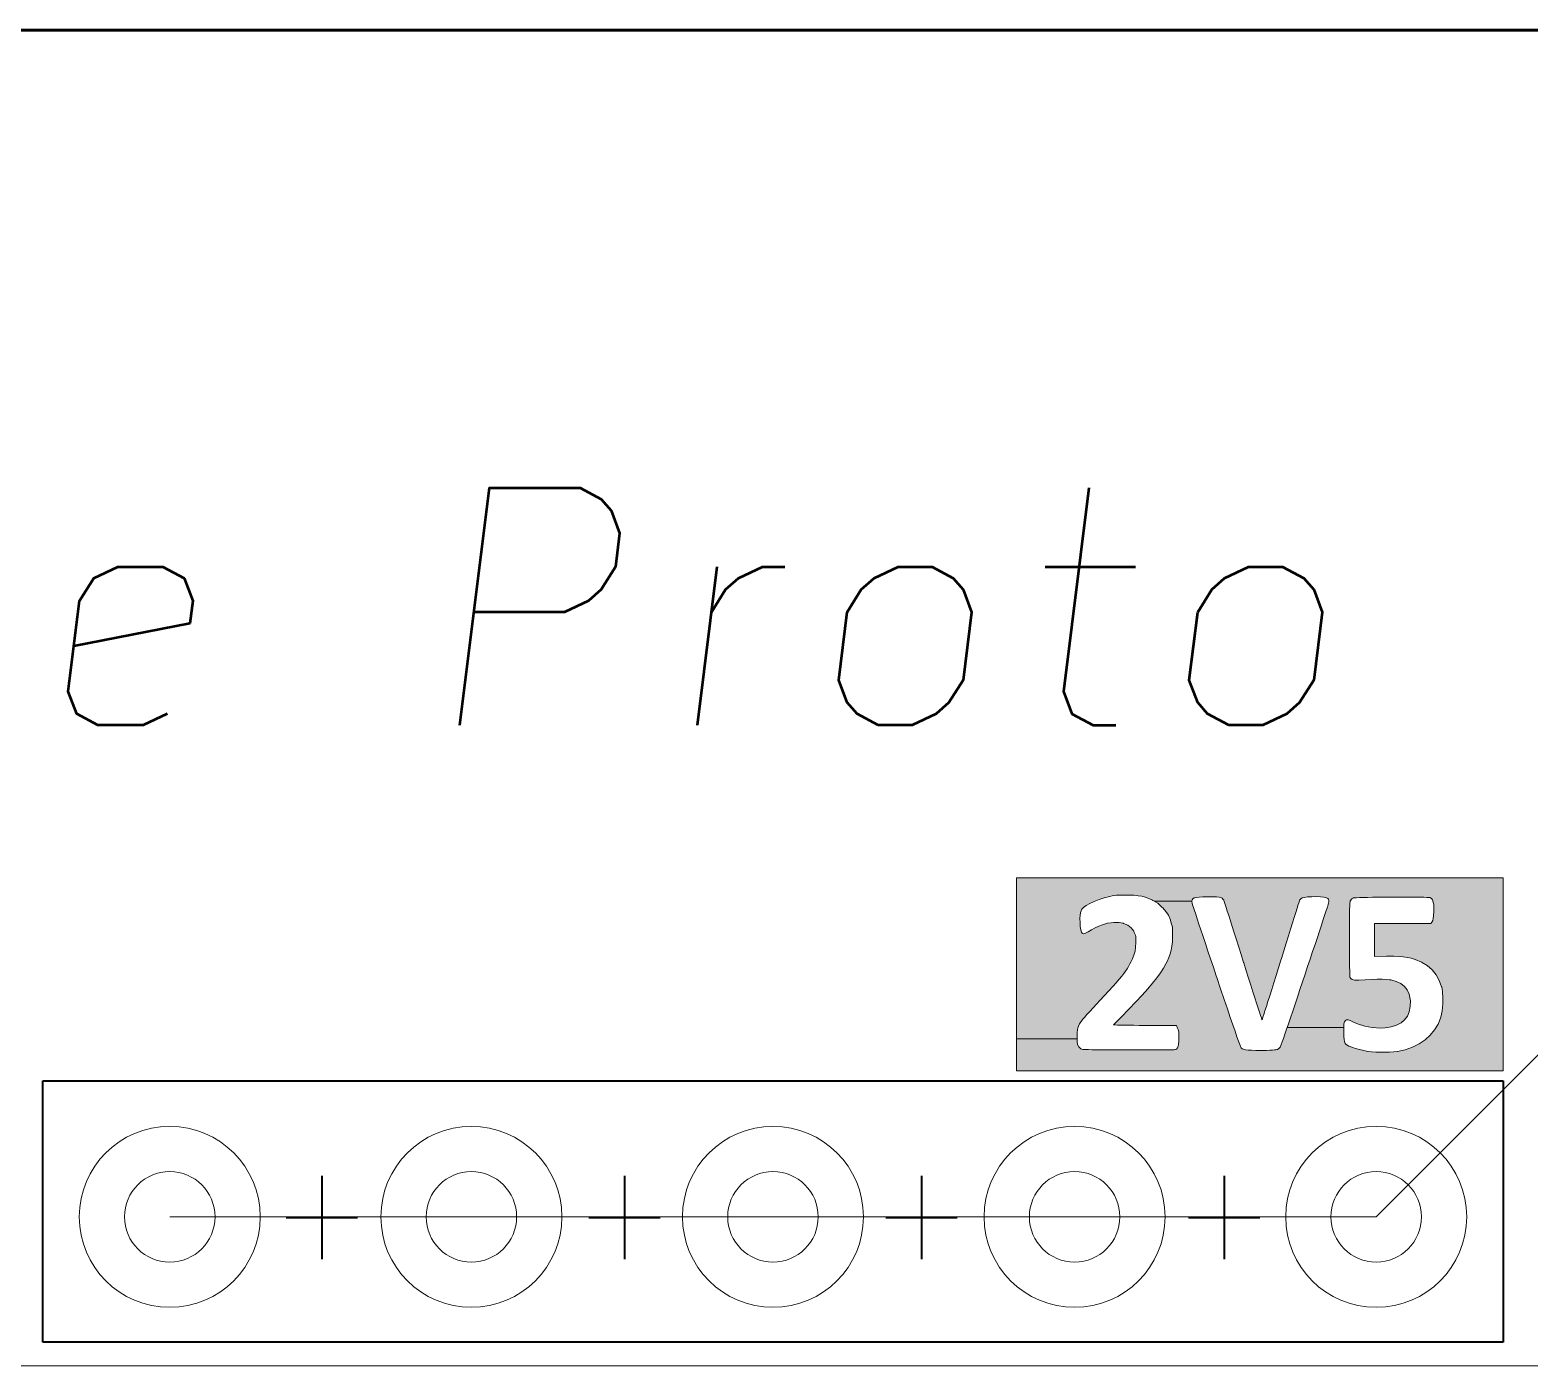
# Model space of a CAD drawing. Header units: millimetres. Extents: x 0 to 100, y -70 to 0.
# Drawn here: x 68.89 to 81.53, y -11.25 to 0 of the extents above; entities that cross this region are included whole.
import ezdxf

# ---------------------------------------------------------------- set-up
doc = ezdxf.new("R2010")
doc.units = ezdxf.units.MM
for name, color, linetype, lineweight, true_color in [('application board F.Cu', 8, 'Continuous', 18, 0x777779), ('application board F.Silkscreen', 18, 'Continuous', 40, 0x000000), ('application board pcb edge', 18, 'Continuous', 60, 0x000000)]:
    doc.layers.add(name, color=color, linetype=linetype, lineweight=lineweight, true_color=true_color)

msp = doc.modelspace()

# ---------------------------------------------------------------- hatches: boundary and pattern name
at = {"layer": 'application board F.Silkscreen', "lineweight": 0, "transparency": 33554687}
msp.add_hatch(color=256, dxfattribs=at).paths.add_polyline_path([(81.300373, -7.140269), (81.300373, -8.764467), (77.199628, -8.764467), (77.199628, -8.496007), (77.711226, -8.496007), (77.712462, -8.520347), (77.714993, -8.538991), (77.715791, -8.542261), (77.726044, -8.56278), (77.742886, -8.57787), (77.759264, -8.584577), (77.766369, -8.585161), (77.7822, -8.58573), (77.80601, -8.586274), (77.837056, -8.586786), (77.874591, -8.587257), (77.917871, -8.587681), (77.966151, -8.58805), (78.018684, -8.588354), (78.074727, -8.588587), (78.133533, -8.588741), (78.156812, -8.588777), (78.226073, -8.588855), (78.286484, -8.588894), (78.338666, -8.58888), (78.383241, -8.588802), (78.420828, -8.588648), (78.452048, -8.588404), (78.477524, -8.588059), (78.497874, -8.5876), (78.51372, -8.587015), (78.525684, -8.586291), (78.534385, -8.585416), (78.540444, -8.584377), (78.544483, -8.583163), (78.547122, -8.581761), (78.548122, -8.580975), (78.556165, -8.571349), (78.5619, -8.557813), (78.565613, -8.538964), (78.56759, -8.513402), (78.568121, -8.483015), (78.567911, -8.45755), (78.567075, -8.43928), (78.565306, -8.425936), (78.562297, -8.415249), (78.557739, -8.404948), (78.557467, -8.404406), (78.546812, -8.383277), (78.282821, -8.382054), (78.233806, -8.381764), (78.187744, -8.381372), (78.145484, -8.380891), (78.107877, -8.380338), (78.07577, -8.379729), (78.050014, -8.379078), (78.031456, -8.3784), (78.020946, -8.377713), (78.01883, -8.37725), (78.022037, -8.372936), (78.030955, -8.363107), (78.044524, -8.348876), (78.061687, -8.331352), (78.080845, -8.31218), (78.147375, -8.24542), (78.206848, -8.184015), (78.259664, -8.127479), (78.306224, -8.075331), (78.346928, -8.027086), (78.382178, -7.982261), (78.412372, -7.940373), (78.437913, -7.900938), (78.459199, -7.863473), (78.469472, -7.843046), (78.484804, -7.809039), (78.49624, -7.778255), (78.504382, -7.748057), (78.50983, -7.71581), (78.513184, -7.67888), (78.514758, -7.644383), (78.515575, -7.614098), (78.515693, -7.590999), (78.514964, -7.572816), (78.513243, -7.557281), (78.510382, -7.542124), (78.507306, -7.529265), (78.494996, -7.488646), (78.479598, -7.454382), (78.459425, -7.423463), (78.432788, -7.392877), (78.42821, -7.388212), (78.407862, -7.368589), (78.390167, -7.353956), (78.37184, -7.341929), (78.362557, -7.337001), (78.678564, -7.337001), (78.680754, -7.353198), (78.683905, -7.366455), (78.686272, -7.374246), (78.691474, -7.390454), (78.699325, -7.414517), (78.709638, -7.445878), (78.722229, -7.483975), (78.73691, -7.528249), (78.753496, -7.57814), (78.7718, -7.63309), (78.791637, -7.692537), (78.81282, -7.755922), (78.835163, -7.822686), (78.85848, -7.892269), (78.882585, -7.96411), (78.887197, -7.977846), (78.919843, -8.074909), (78.949736, -8.163478), (78.97686, -8.243504), (79.001198, -8.314938), (79.022731, -8.377731), (79.041444, -8.431833), (79.05732, -8.477195), (79.070341, -8.513768), (79.08049, -8.541504), (79.08775, -8.560352), (79.092104, -8.570265), (79.093057, -8.571746), (79.101712, -8.578292), (79.113774, -8.583455), (79.130219, -8.58735), (79.152022, -8.590093), (79.180156, -8.591797), (79.215597, -8.592578), (79.25932, -8.592551), (79.268941, -8.59246), (79.306195, -8.591957), (79.335225, -8.591272), (79.357277, -8.590317), (79.373597, -8.589007), (79.385432, -8.587257), (79.394028, -8.584979), (79.397609, -8.583567), (79.41082, -8.575713), (79.420864, -8.56636), (79.421964, -8.564797), (79.424594, -8.558536), (79.429981, -8.543927), (79.437908, -8.521614), (79.448161, -8.492241), (79.460523, -8.456452), (79.474779, -8.41489), (79.480407, -8.3984), (79.956148, -8.3984), (79.956192, -8.42197), (79.956528, -8.443317), (79.957372, -8.475242), (79.958963, -8.499265), (79.961942, -8.516952), (79.966953, -8.529873), (79.974635, -8.539594), (79.985632, -8.547683), (80.000585, -8.555708), (80.003036, -8.556918), (80.025699, -8.566345), (80.055224, -8.576101), (80.089059, -8.585484), (80.124654, -8.593791), (80.159455, -8.60032), (80.162582, -8.600815), (80.190827, -8.604057), (80.225524, -8.606263), (80.264089, -8.607428), (80.303938, -8.607549), (80.342486, -8.606625), (80.377149, -8.60465), (80.405342, -8.601623), (80.408587, -8.601121), (80.474713, -8.586515), (80.536051, -8.565143), (80.592021, -8.537426), (80.642043, -8.503787), (80.685535, -8.464647), (80.721917, -8.420428), (80.750608, -8.371553), (80.762467, -8.343982), (80.773204, -8.313745), (80.780943, -8.286522), (80.786117, -8.259635), (80.789162, -8.230407), (80.790513, -8.196162), (80.790689, -8.17019), (80.790406, -8.138519), (80.789541, -8.114039), (80.787885, -8.094479), (80.785234, -8.077567), (80.781379, -8.061031), (80.780442, -8.057554), (80.761141, -8.00357), (80.734587, -7.95566), (80.700886, -7.91393), (80.66014, -7.878488), (80.612453, -7.849442), (80.558324, -7.827031), (80.52539, -7.817078), (80.492672, -7.809531), (80.45832, -7.804179), (80.420484, -7.800809), (80.377313, -7.799209), (80.326957, -7.799166), (80.31662, -7.799314), (80.215996, -7.800946), (80.215996, -7.523826), (80.688836, -7.523826), (80.69841, -7.511654), (80.705594, -7.498941), (80.71067, -7.481109), (80.713832, -7.456953), (80.71527, -7.42527), (80.7154, -7.405238), (80.714178, -7.370757), (80.710551, -7.344559), (80.704187, -7.32569), (80.694754, -7.313194), (80.681919, -7.306114), (80.680876, -7.305794), (80.672374, -7.304707), (80.655512, -7.30379), (80.631267, -7.303039), (80.600614, -7.302446), (80.564532, -7.302008), (80.523996, -7.301719), (80.479982, -7.301573), (80.433469, -7.301565), (80.385432, -7.301689), (80.336847, -7.301941), (80.288692, -7.302315), (80.241943, -7.302804), (80.197577, -7.303405), (80.15657, -7.304112), (80.119899, -7.304919), (80.088541, -7.305821), (80.063471, -7.306812), (80.045668, -7.307888), (80.036107, -7.309042), (80.035099, -7.309351), (80.024092, -7.317444), (80.014461, -7.32948), (80.01379, -7.33066), (80.012081, -7.334267), (80.010616, -7.338833), (80.009377, -7.345068), (80.008345, -7.353682), (80.007501, -7.365388), (80.006826, -7.380894), (80.006303, -7.400913), (80.005911, -7.426154), (80.005632, -7.457328), (80.005448, -7.495146), (80.00534, -7.54032), (80.005289, -7.593558), (80.005276, -7.654046), (80.005331, -7.707515), (80.005489, -7.758432), (80.00574, -7.805964), (80.006076, -7.84928), (80.006486, -7.887549), (80.006962, -7.919941), (80.007495, -7.945625), (80.008074, -7.963768), (80.00869, -7.973542), (80.008896, -7.974774), (80.015694, -7.987619), (80.028228, -7.996011), (80.047449, -8.00028), (80.07431, -8.000754), (80.082877, -8.000282), (80.138054, -7.997052), (80.189879, -7.994916), (80.237264, -7.993876), (80.279116, -7.993939), (80.314346, -7.995109), (80.341862, -7.997389), (80.353319, -7.999121), (80.399026, -8.011337), (80.437247, -8.029341), (80.468039, -8.053194), (80.49146, -8.082957), (80.507565, -8.11869), (80.516411, -8.160455), (80.517707, -8.174925), (80.517062, -8.223358), (80.508732, -8.266322), (80.492845, -8.303702), (80.469529, -8.33538), (80.438913, -8.361241), (80.401124, -8.381168), (80.35629, -8.395045), (80.30454, -8.402756), (80.264875, -8.404421), (80.197356, -8.400771), (80.13343, -8.388993), (80.071155, -8.368648), (80.032775, -8.35166), (80.00946, -8.341151), (79.9925, -8.335862), (79.980335, -8.335812), (79.971404, -8.34102), (79.964148, -8.351505), (79.963631, -8.352498), (79.960344, -8.360141), (79.95809, -8.369198), (79.956736, -8.38138), (79.956148, -8.3984), (79.480407, -8.3984), (79.490713, -8.368201), (79.50811, -8.317027), (79.526752, -8.262013), (79.546426, -8.203803), (79.566915, -8.14304), (79.588004, -8.08037), (79.609476, -8.016435), (79.631116, -7.951879), (79.652709, -7.887348), (79.674038, -7.823484), (79.694888, -7.760931), (79.715044, -7.700334), (79.734288, -7.642337), (79.752407, -7.587583), (79.769184, -7.536717), (79.784403, -7.490383), (79.79785, -7.449224), (79.809307, -7.413884), (79.818559, -7.385008), (79.825391, -7.363239), (79.829586, -7.349222), (79.830919, -7.343885), (79.831707, -7.329142), (79.829046, -7.319857), (79.824041, -7.314063), (79.810779, -7.307014), (79.78918, -7.301788), (79.760226, -7.298501), (79.724896, -7.297266), (79.687218, -7.298058), (79.652165, -7.300336), (79.625574, -7.303827), (79.606488, -7.308776), (79.59395, -7.315423), (79.587317, -7.323359), (79.585351, -7.32896), (79.580766, -7.343017), (79.573747, -7.36494), (79.564478, -7.39414), (79.553145, -7.430028), (79.539934, -7.472013), (79.525029, -7.519506), (79.508615, -7.571918), (79.490878, -7.628659), (79.472004, -7.68914), (79.452176, -7.75277), (79.431581, -7.81896), (79.427646, -7.831618), (79.406961, -7.898106), (79.387027, -7.962064), (79.368028, -8.02291), (79.350146, -8.080063), (79.333566, -8.132941), (79.318469, -8.180962), (79.30504, -8.223545), (79.293461, -8.260107), (79.283916, -8.290068), (79.276588, -8.312844), (79.27166, -8.327856), (79.269315, -8.334519), (79.269172, -8.3348), (79.267354, -8.33087), (79.262897, -8.318479), (79.255987, -8.298203), (79.246811, -8.270621), (79.235557, -8.236309), (79.222411, -8.195845), (79.20756, -8.149806), (79.19119, -8.09877), (79.173489, -8.043313), (79.154644, -7.984014), (79.13484, -7.92145), (79.114266, -7.856198), (79.112883, -7.851802), (79.092077, -7.785712), (79.071933, -7.721801), (79.05265, -7.660694), (79.034425, -7.603015), (79.017456, -7.549387), (79.001941, -7.500435), (78.988078, -7.456781), (78.976065, -7.419051), (78.9661, -7.387868), (78.95838, -7.363856), (78.953105, -7.347638), (78.950485, -7.339879), (78.945454, -7.327531), (78.939736, -7.317967), (78.932127, -7.310835), (78.921419, -7.30578), (78.906408, -7.302448), (78.885885, -7.300485), (78.858647, -7.299538), (78.823485, -7.299253), (78.811988, -7.299243), (78.771188, -7.299579), (78.739016, -7.300876), (78.714643, -7.303569), (78.697239, -7.308094), (78.685977, -7.314884), (78.680028, -7.324375), (78.678564, -7.337001), (78.362557, -7.337001), (78.349595, -7.33012), (78.345244, -7.32799), (78.31386, -7.313718), (78.284679, -7.302849), (78.255577, -7.294967), (78.22443, -7.289657), (78.189117, -7.286501), (78.147514, -7.285084), (78.125373, -7.284902), (78.091432, -7.284979), (78.064779, -7.285502), (78.043238, -7.286638), (78.02463, -7.288557), (78.006779, -7.291428), (77.987505, -7.295419), (77.986249, -7.2957), (77.940201, -7.307508), (77.895673, -7.321761), (77.854226, -7.337794), (77.817422, -7.35494), (77.786821, -7.372534), (77.763984, -7.389909), (77.762833, -7.39099), (77.751986, -7.402999), (77.744147, -7.416358), (77.738961, -7.432684), (77.736072, -7.453596), (77.735125, -7.480713), (77.73572, -7.514355), (77.737693, -7.550106), (77.741286, -7.576987), (77.746949, -7.595528), (77.755132, -7.606256), (77.766285, -7.609699), (77.780856, -7.606387), (77.799297, -7.596848), (77.803631, -7.594149), (77.831183, -7.577925), (77.862673, -7.56149), (77.894879, -7.546387), (77.924577, -7.534157), (77.940698, -7.528575), (77.966188, -7.522436), (77.99681, -7.517809), (78.021764, -7.515675), (78.046526, -7.514728), (78.065351, -7.515254), (78.081703, -7.51757), (78.099043, -7.521993), (78.102666, -7.523076), (78.137316, -7.538097), (78.165654, -7.560165), (78.187603, -7.589214), (78.192585, -7.598574), (78.198298, -7.610902), (78.20209, -7.621818), (78.20435, -7.633773), (78.205465, -7.649221), (78.205822, -7.670614), (78.205839, -7.682457), (78.204308, -7.72241), (78.19921, -7.757475), (78.189707, -7.791113), (78.174964, -7.826786), (78.166986, -7.843252), (78.155847, -7.864877), (78.144599, -7.885204), (78.132638, -7.904988), (78.119361, -7.924983), (78.104165, -7.945943), (78.086445, -7.968624), (78.065599, -7.99378), (78.041022, -8.022165), (78.012111, -8.054535), (77.978263, -8.091643), (77.938874, -8.134244), (77.906005, -8.169533), (77.875193, -8.202697), (77.845812, -8.234614), (77.818623, -8.264437), (77.794386, -8.29132), (77.773862, -8.314415), (77.75781, -8.332876), (77.746991, -8.345855), (77.743074, -8.351024), (77.732212, -8.369171), (77.722746, -8.388821), (77.718214, -8.401077), (77.714779, -8.418505), (77.712436, -8.442116), (77.711235, -8.46894), (77.711226, -8.496007), (77.199628, -8.496007), (77.199628, -7.140269)], flags=0)

# ---------------------------------------------------------------- linework, layer by layer
at = {"layer": 'application board F.Cu', "flags": 128}
for points in [[(83.124, -7.1), (80.23, -9.994)], [(80.23, -9.994), (70.07, -9.994)], [(92.89, -11.25), (68.786, -11.25)]]:
    msp.add_lwpolyline(points, dxfattribs=at)
at = {"layer": 'application board F.Cu'}
for centre, radius in [((70.07, -9.994), 0.762), ((72.61, -9.994), 0.762), ((75.15, -9.994), 0.762), ((77.69, -9.994), 0.762), ((80.23, -9.994), 0.762), ((70.07, -9.994), 0.381), ((72.61, -9.994), 0.381), ((75.15, -9.994), 0.381), ((77.69, -9.994), 0.381), ((80.23, -9.994), 0.381)]:
    msp.add_circle(centre, radius, dxfattribs=at)
at = {"layer": 'application board F.Silkscreen', "lineweight": 50, "flags": 128}
for points in [[(72.513035, -5.854761), (72.763035, -3.854761), (73.52494, -3.854761), (73.703511, -3.95), (73.786845, -4.045238), (73.858273, -4.235714), (73.822559, -4.521428), (73.703511, -4.711904), (73.596369, -4.807142), (73.393988, -4.90238), (72.632083, -4.90238)], [(77.810654, -3.854761), (77.596369, -5.569047), (77.667797, -5.759523), (77.846369, -5.854761), (78.036845, -5.854761)], [(70.04875, -5.759523), (69.846369, -5.854761), (69.465416, -5.854761), (69.286845, -5.759523), (69.215416, -5.569047), (69.310654, -4.807142), (69.429702, -4.616666), (69.632083, -4.521428), (70.013035, -4.521428), (70.191607, -4.616666), (70.263035, -4.807142), (70.239226, -4.997619), (69.263035, -5.188095)], [(74.513035, -5.854761), (74.679702, -4.521428)], [(74.632083, -4.90238), (74.75113, -4.711904), (74.858273, -4.616666), (75.060654, -4.521428), (75.25113, -4.521428)], [(76.036845, -5.854761), (75.858273, -5.759523), (75.77494, -5.664285), (75.703511, -5.473809), (75.77494, -4.90238), (75.893988, -4.711904), (76.00113, -4.616666), (76.203511, -4.521428), (76.489226, -4.521428), (76.667797, -4.616666), (76.75113, -4.711904), (76.822559, -4.90238), (76.75113, -5.473809), (76.632083, -5.664285), (76.52494, -5.759523), (76.322559, -5.854761), (76.036845, -5.854761)], [(77.441607, -4.521428), (78.203511, -4.521428)], [(78.989226, -5.854761), (78.810654, -5.759523), (78.727321, -5.664285), (78.655892, -5.473809), (78.727321, -4.90238), (78.846369, -4.711904), (78.953511, -4.616666), (79.155892, -4.521428), (79.441607, -4.521428), (79.620178, -4.616666), (79.703511, -4.711904), (79.77494, -4.90238), (79.703511, -5.473809), (79.584464, -5.664285), (79.477321, -5.759523), (79.27494, -5.854761), (78.989226, -5.854761)]]:
    msp.add_lwpolyline(points, dxfattribs=at)
at = {"layer": 'application board F.Silkscreen', "lineweight": 0, "flags": 128}
msp.add_lwpolyline([(81.300373, -7.140269), (81.300373, -8.764467), (77.199628, -8.764467), (77.199628, -8.496007), (77.711226, -8.496007), (77.712462, -8.520347), (77.714993, -8.538991), (77.715791, -8.542261), (77.726044, -8.56278), (77.742886, -8.57787), (77.759264, -8.584577), (77.766369, -8.585161), (77.7822, -8.58573), (77.80601, -8.586274), (77.837056, -8.586786), (77.874591, -8.587257), (77.917871, -8.587681), (77.966151, -8.58805), (78.018684, -8.588354), (78.074727, -8.588587), (78.133533, -8.588741), (78.156812, -8.588777), (78.226073, -8.588855), (78.286484, -8.588894), (78.338666, -8.58888), (78.383241, -8.588802), (78.420828, -8.588648), (78.452048, -8.588404), (78.477524, -8.588059), (78.497874, -8.5876), (78.51372, -8.587015), (78.525684, -8.586291), (78.534385, -8.585416), (78.540444, -8.584377), (78.544483, -8.583163), (78.547122, -8.581761), (78.548122, -8.580975), (78.556165, -8.571349), (78.5619, -8.557813), (78.565613, -8.538964), (78.56759, -8.513402), (78.568121, -8.483015), (78.567911, -8.45755), (78.567075, -8.43928), (78.565306, -8.425936), (78.562297, -8.415249), (78.557739, -8.404948), (78.557467, -8.404406), (78.546812, -8.383277), (78.282821, -8.382054), (78.233806, -8.381764), (78.187744, -8.381372), (78.145484, -8.380891), (78.107877, -8.380338), (78.07577, -8.379729), (78.050014, -8.379078), (78.031456, -8.3784), (78.020946, -8.377713), (78.01883, -8.37725), (78.022037, -8.372936), (78.030955, -8.363107), (78.044524, -8.348876), (78.061687, -8.331352), (78.080845, -8.31218), (78.147375, -8.24542), (78.206848, -8.184015), (78.259664, -8.127479), (78.306224, -8.075331), (78.346928, -8.027086), (78.382178, -7.982261), (78.412372, -7.940373), (78.437913, -7.900938), (78.459199, -7.863473), (78.469472, -7.843046), (78.484804, -7.809039), (78.49624, -7.778255), (78.504382, -7.748057), (78.50983, -7.71581), (78.513184, -7.67888), (78.514758, -7.644383), (78.515575, -7.614098), (78.515693, -7.590999), (78.514964, -7.572816), (78.513243, -7.557281), (78.510382, -7.542124), (78.507306, -7.529265), (78.494996, -7.488646), (78.479598, -7.454382), (78.459425, -7.423463), (78.432788, -7.392877), (78.42821, -7.388212), (78.407862, -7.368589), (78.390167, -7.353956), (78.37184, -7.341929), (78.362557, -7.337001), (78.678564, -7.337001), (78.680754, -7.353198), (78.683905, -7.366455), (78.686272, -7.374246), (78.691474, -7.390454), (78.699325, -7.414517), (78.709638, -7.445878), (78.722229, -7.483975), (78.73691, -7.528249), (78.753496, -7.57814), (78.7718, -7.63309), (78.791637, -7.692537), (78.81282, -7.755922), (78.835163, -7.822686), (78.85848, -7.892269), (78.882585, -7.96411), (78.887197, -7.977846), (78.919843, -8.074909), (78.949736, -8.163478), (78.97686, -8.243504), (79.001198, -8.314938), (79.022731, -8.377731), (79.041444, -8.431833), (79.05732, -8.477195), (79.070341, -8.513768), (79.08049, -8.541504), (79.08775, -8.560352), (79.092104, -8.570265), (79.093057, -8.571746), (79.101712, -8.578292), (79.113774, -8.583455), (79.130219, -8.58735), (79.152022, -8.590093), (79.180156, -8.591797), (79.215597, -8.592578), (79.25932, -8.592551), (79.268941, -8.59246), (79.306195, -8.591957), (79.335225, -8.591272), (79.357277, -8.590317), (79.373597, -8.589007), (79.385432, -8.587257), (79.394028, -8.584979), (79.397609, -8.583567), (79.41082, -8.575713), (79.420864, -8.56636), (79.421964, -8.564797), (79.424594, -8.558536), (79.429981, -8.543927), (79.437908, -8.521614), (79.448161, -8.492241), (79.460523, -8.456452), (79.474779, -8.41489), (79.480407, -8.3984), (79.956148, -8.3984), (79.956192, -8.42197), (79.956528, -8.443317), (79.957372, -8.475242), (79.958963, -8.499265), (79.961942, -8.516952), (79.966953, -8.529873), (79.974635, -8.539594), (79.985632, -8.547683), (80.000585, -8.555708), (80.003036, -8.556918), (80.025699, -8.566345), (80.055224, -8.576101), (80.089059, -8.585484), (80.124654, -8.593791), (80.159455, -8.60032), (80.162582, -8.600815), (80.190827, -8.604057), (80.225524, -8.606263), (80.264089, -8.607428), (80.303938, -8.607549), (80.342486, -8.606625), (80.377149, -8.60465), (80.405342, -8.601623), (80.408587, -8.601121), (80.474713, -8.586515), (80.536051, -8.565143), (80.592021, -8.537426), (80.642043, -8.503787), (80.685535, -8.464647), (80.721917, -8.420428), (80.750608, -8.371553), (80.762467, -8.343982), (80.773204, -8.313745), (80.780943, -8.286522), (80.786117, -8.259635), (80.789162, -8.230407), (80.790513, -8.196162), (80.790689, -8.17019), (80.790406, -8.138519), (80.789541, -8.114039), (80.787885, -8.094479), (80.785234, -8.077567), (80.781379, -8.061031), (80.780442, -8.057554), (80.761141, -8.00357), (80.734587, -7.95566), (80.700886, -7.91393), (80.66014, -7.878488), (80.612453, -7.849442), (80.558324, -7.827031), (80.52539, -7.817078), (80.492672, -7.809531), (80.45832, -7.804179), (80.420484, -7.800809), (80.377313, -7.799209), (80.326957, -7.799166), (80.31662, -7.799314), (80.215996, -7.800946), (80.215996, -7.523826), (80.688836, -7.523826), (80.69841, -7.511654), (80.705594, -7.498941), (80.71067, -7.481109), (80.713832, -7.456953), (80.71527, -7.42527), (80.7154, -7.405238), (80.714178, -7.370757), (80.710551, -7.344559), (80.704187, -7.32569), (80.694754, -7.313194), (80.681919, -7.306114), (80.680876, -7.305794), (80.672374, -7.304707), (80.655512, -7.30379), (80.631267, -7.303039), (80.600614, -7.302446), (80.564532, -7.302008), (80.523996, -7.301719), (80.479982, -7.301573), (80.433469, -7.301565), (80.385432, -7.301689), (80.336847, -7.301941), (80.288692, -7.302315), (80.241943, -7.302804), (80.197577, -7.303405), (80.15657, -7.304112), (80.119899, -7.304919), (80.088541, -7.305821), (80.063471, -7.306812), (80.045668, -7.307888), (80.036107, -7.309042), (80.035099, -7.309351), (80.024092, -7.317444), (80.014461, -7.32948), (80.01379, -7.33066), (80.012081, -7.334267), (80.010616, -7.338833), (80.009377, -7.345068), (80.008345, -7.353682), (80.007501, -7.365388), (80.006826, -7.380894), (80.006303, -7.400913), (80.005911, -7.426154), (80.005632, -7.457328), (80.005448, -7.495146), (80.00534, -7.54032), (80.005289, -7.593558), (80.005276, -7.654046), (80.005331, -7.707515), (80.005489, -7.758432), (80.00574, -7.805964), (80.006076, -7.84928), (80.006486, -7.887549), (80.006962, -7.919941), (80.007495, -7.945625), (80.008074, -7.963768), (80.00869, -7.973542), (80.008896, -7.974774), (80.015694, -7.987619), (80.028228, -7.996011), (80.047449, -8.00028), (80.07431, -8.000754), (80.082877, -8.000282), (80.138054, -7.997052), (80.189879, -7.994916), (80.237264, -7.993876), (80.279116, -7.993939), (80.314346, -7.995109), (80.341862, -7.997389), (80.353319, -7.999121), (80.399026, -8.011337), (80.437247, -8.029341), (80.468039, -8.053194), (80.49146, -8.082957), (80.507565, -8.11869), (80.516411, -8.160455), (80.517707, -8.174925), (80.517062, -8.223358), (80.508732, -8.266322), (80.492845, -8.303702), (80.469529, -8.33538), (80.438913, -8.361241), (80.401124, -8.381168), (80.35629, -8.395045), (80.30454, -8.402756), (80.264875, -8.404421), (80.197356, -8.400771), (80.13343, -8.388993), (80.071155, -8.368648), (80.032775, -8.35166), (80.00946, -8.341151), (79.9925, -8.335862), (79.980335, -8.335812), (79.971404, -8.34102), (79.964148, -8.351505), (79.963631, -8.352498), (79.960344, -8.360141), (79.95809, -8.369198), (79.956736, -8.38138), (79.956148, -8.3984), (79.480407, -8.3984), (79.490713, -8.368201), (79.50811, -8.317027), (79.526752, -8.262013), (79.546426, -8.203803), (79.566915, -8.14304), (79.588004, -8.08037), (79.609476, -8.016435), (79.631116, -7.951879), (79.652709, -7.887348), (79.674038, -7.823484), (79.694888, -7.760931), (79.715044, -7.700334), (79.734288, -7.642337), (79.752407, -7.587583), (79.769184, -7.536717), (79.784403, -7.490383), (79.79785, -7.449224), (79.809307, -7.413884), (79.818559, -7.385008), (79.825391, -7.363239), (79.829586, -7.349222), (79.830919, -7.343885), (79.831707, -7.329142), (79.829046, -7.319857), (79.824041, -7.314063), (79.810779, -7.307014), (79.78918, -7.301788), (79.760226, -7.298501), (79.724896, -7.297266), (79.687218, -7.298058), (79.652165, -7.300336), (79.625574, -7.303827), (79.606488, -7.308776), (79.59395, -7.315423), (79.587317, -7.323359), (79.585351, -7.32896), (79.580766, -7.343017), (79.573747, -7.36494), (79.564478, -7.39414), (79.553145, -7.430028), (79.539934, -7.472013), (79.525029, -7.519506), (79.508615, -7.571918), (79.490878, -7.628659), (79.472004, -7.68914), (79.452176, -7.75277), (79.431581, -7.81896), (79.427646, -7.831618), (79.406961, -7.898106), (79.387027, -7.962064), (79.368028, -8.02291), (79.350146, -8.080063), (79.333566, -8.132941), (79.318469, -8.180962), (79.30504, -8.223545), (79.293461, -8.260107), (79.283916, -8.290068), (79.276588, -8.312844), (79.27166, -8.327856), (79.269315, -8.334519), (79.269172, -8.3348), (79.267354, -8.33087), (79.262897, -8.318479), (79.255987, -8.298203), (79.246811, -8.270621), (79.235557, -8.236309), (79.222411, -8.195845), (79.20756, -8.149806), (79.19119, -8.09877), (79.173489, -8.043313), (79.154644, -7.984014), (79.13484, -7.92145), (79.114266, -7.856198), (79.112883, -7.851802), (79.092077, -7.785712), (79.071933, -7.721801), (79.05265, -7.660694), (79.034425, -7.603015), (79.017456, -7.549387), (79.001941, -7.500435), (78.988078, -7.456781), (78.976065, -7.419051), (78.9661, -7.387868), (78.95838, -7.363856), (78.953105, -7.347638), (78.950485, -7.339879), (78.945454, -7.327531), (78.939736, -7.317967), (78.932127, -7.310835), (78.921419, -7.30578), (78.906408, -7.302448), (78.885885, -7.300485), (78.858647, -7.299538), (78.823485, -7.299253), (78.811988, -7.299243), (78.771188, -7.299579), (78.739016, -7.300876), (78.714643, -7.303569), (78.697239, -7.308094), (78.685977, -7.314884), (78.680028, -7.324375), (78.678564, -7.337001), (78.362557, -7.337001), (78.349595, -7.33012), (78.345244, -7.32799), (78.31386, -7.313718), (78.284679, -7.302849), (78.255577, -7.294967), (78.22443, -7.289657), (78.189117, -7.286501), (78.147514, -7.285084), (78.125373, -7.284902), (78.091432, -7.284979), (78.064779, -7.285502), (78.043238, -7.286638), (78.02463, -7.288557), (78.006779, -7.291428), (77.987505, -7.295419), (77.986249, -7.2957), (77.940201, -7.307508), (77.895673, -7.321761), (77.854226, -7.337794), (77.817422, -7.35494), (77.786821, -7.372534), (77.763984, -7.389909), (77.762833, -7.39099), (77.751986, -7.402999), (77.744147, -7.416358), (77.738961, -7.432684), (77.736072, -7.453596), (77.735125, -7.480713), (77.73572, -7.514355), (77.737693, -7.550106), (77.741286, -7.576987), (77.746949, -7.595528), (77.755132, -7.606256), (77.766285, -7.609699), (77.780856, -7.606387), (77.799297, -7.596848), (77.803631, -7.594149), (77.831183, -7.577925), (77.862673, -7.56149), (77.894879, -7.546387), (77.924577, -7.534157), (77.940698, -7.528575), (77.966188, -7.522436), (77.99681, -7.517809), (78.021764, -7.515675), (78.046526, -7.514728), (78.065351, -7.515254), (78.081703, -7.51757), (78.099043, -7.521993), (78.102666, -7.523076), (78.137316, -7.538097), (78.165654, -7.560165), (78.187603, -7.589214), (78.192585, -7.598574), (78.198298, -7.610902), (78.20209, -7.621818), (78.20435, -7.633773), (78.205465, -7.649221), (78.205822, -7.670614), (78.205839, -7.682457), (78.204308, -7.72241), (78.19921, -7.757475), (78.189707, -7.791113), (78.174964, -7.826786), (78.166986, -7.843252), (78.155847, -7.864877), (78.144599, -7.885204), (78.132638, -7.904988), (78.119361, -7.924983), (78.104165, -7.945943), (78.086445, -7.968624), (78.065599, -7.99378), (78.041022, -8.022165), (78.012111, -8.054535), (77.978263, -8.091643), (77.938874, -8.134244), (77.906005, -8.169533), (77.875193, -8.202697), (77.845812, -8.234614), (77.818623, -8.264437), (77.794386, -8.29132), (77.773862, -8.314415), (77.75781, -8.332876), (77.746991, -8.345855), (77.743074, -8.351024), (77.732212, -8.369171), (77.722746, -8.388821), (77.718214, -8.401077), (77.714779, -8.418505), (77.712436, -8.442116), (77.711235, -8.46894), (77.711226, -8.496007), (77.199628, -8.496007), (77.199628, -7.140269), (81.300373, -7.140269)], dxfattribs=at)
at = {"layer": 'application board F.Silkscreen', "flags": 128}
for points in [[(69, -11.05), (69, -8.85)], [(69, -8.85), (81.3, -8.85)], [(81.3, -8.85), (81.3, -11.05)], [(71.35, -9.65), (71.35, -10.35)], [(73.9, -9.65), (73.9, -10.35)], [(76.4, -9.65), (76.4, -10.35)], [(78.95, -9.65), (78.95, -10.35)], [(71.05, -10), (71.65, -10)], [(73.6, -10), (74.2, -10)], [(76.1, -10), (76.7, -10)], [(78.65, -10), (79.25, -10)], [(81.3, -11.05), (69, -11.05)]]:
    msp.add_lwpolyline(points, dxfattribs=at)
at = {"layer": 'application board pcb edge', "color": 18, "true_color": 0x000000, "flags": 128}
msp.add_lwpolyline([(97, 0), (50, 0)], dxfattribs=at)

doc.saveas('drawing.dxf')
